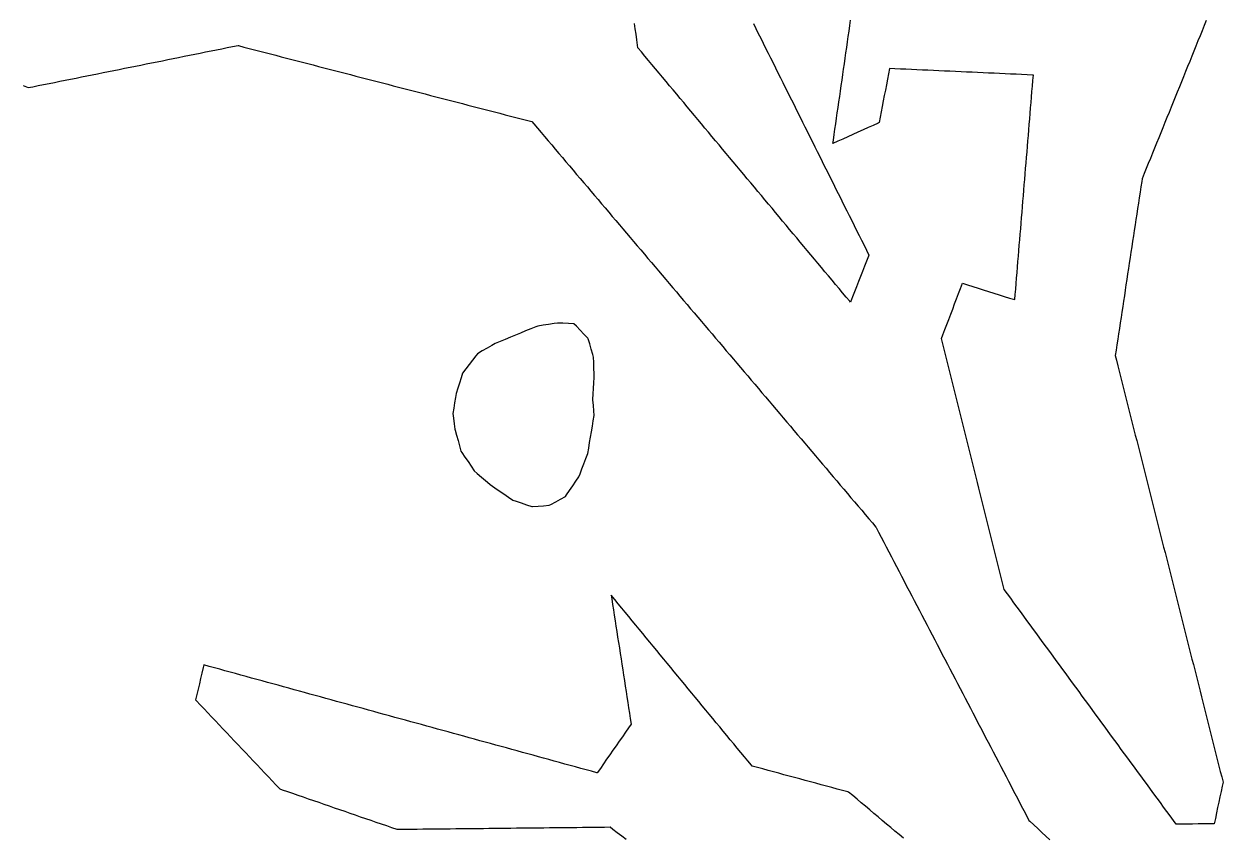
# Model space of a CAD drawing. Header units: millimetres. Extents: x 230 to 3347, y 514 to 5196.
# Drawn here: x 559.9 to 777.6, y 3312.9 to 3460.7 of the extents above; entities that cross this region are included whole.
import ezdxf

# ---------------------------------------------------------------- set-up
doc = ezdxf.new("R2010")
doc.units = ezdxf.units.MM
for name, color, linetype in [('ALL_ISLANDS', 7, 'Continuous'), ('OUTLINE_ISLAND_01', 7, 'Continuous'), ('OUTLINE_ISLAND_18', 7, 'Continuous')]:
    doc.layers.add(name, color=color, linetype=linetype)

msp = doc.modelspace()

# ---------------------------------------------------------------- linework, layer by layer
at = {"layer": 'ALL_ISLANDS'}
for points in [[(692.3501, 3460.7748), (692.7965, 3459.88), (693.243, 3458.9852), (693.6895, 3458.0904), (694.1359, 3457.1956), (694.5824, 3456.3008), (695.0289, 3455.406), (695.4753, 3454.5112), (695.9218, 3453.6164), (696.3682, 3452.7216), (696.8147, 3451.8268), (697.2612, 3450.932), (697.7076, 3450.0372), (698.1541, 3449.1424), (698.6005, 3448.2476), (699.047, 3447.3528), (699.4935, 3446.458), (699.9399, 3445.5632), (700.3864, 3444.6684), (700.8329, 3443.7736), (701.2793, 3442.8788), (701.7258, 3441.984), (702.1722, 3441.0892), (702.6187, 3440.1944), (703.0652, 3439.2996), (703.5116, 3438.4048), (703.9581, 3437.51), (704.4045, 3436.6152), (704.851, 3435.7204), (705.2975, 3434.8256), (705.7439, 3433.9308), (706.1904, 3433.036), (706.6369, 3432.1411), (707.0833, 3431.2463), (707.5298, 3430.3515), (707.9762, 3429.4567), (708.4227, 3428.5619), (708.8692, 3427.6671), (709.3156, 3426.7723), (709.7621, 3425.8775), (710.2085, 3424.9827), (710.655, 3424.0879), (711.1015, 3423.1931), (711.5479, 3422.2983), (711.9944, 3421.4035), (712.4409, 3420.5087), (712.8873, 3419.6139), (713.3338, 3418.7191), (713.266, 3418.5474), (712.8991, 3417.6171), (712.5321, 3416.6869), (712.1651, 3415.7567), (711.7982, 3414.8264), (711.4312, 3413.8962), (711.0643, 3412.966), (710.6973, 3412.0357), (710.3303, 3411.1055), (709.9634, 3410.1752), (709.8408, 3410.322), (709.1998, 3411.0896), (708.5588, 3411.8571), (707.9178, 3412.6247), (707.2768, 3413.3922), (706.6358, 3414.1597), (705.9948, 3414.9273), (705.3538, 3415.6948), (704.7128, 3416.4624), (704.0718, 3417.2299), (703.4308, 3417.9975), (702.7898, 3418.765), (702.1488, 3419.5325), (701.5078, 3420.3001), (700.8668, 3421.0676), (700.2258, 3421.8352), (699.5848, 3422.6027), (698.9438, 3423.3703), (698.3028, 3424.1378), (697.6618, 3424.9053), (697.0208, 3425.6729), (696.3798, 3426.4404), (695.7388, 3427.208), (695.0978, 3427.9755), (694.4568, 3428.7431), (693.8158, 3429.5106), (693.1748, 3430.2781), (692.5338, 3431.0457), (691.8928, 3431.8132), (691.2518, 3432.5808), (690.6109, 3433.3483), (689.9699, 3434.1159), (689.3289, 3434.8834), (688.6879, 3435.6509), (688.0469, 3436.4185), (687.4059, 3437.186), (686.7649, 3437.9536), (686.1239, 3438.7211), (685.4829, 3439.4887), (684.8419, 3440.2562), (684.2009, 3441.0237), (683.5599, 3441.7913), (682.9189, 3442.5588), (682.2779, 3443.3264), (681.6369, 3444.0939), (680.9959, 3444.8615), (680.3549, 3445.629), (679.7139, 3446.3965), (679.0729, 3447.1641), (678.4319, 3447.9316), (677.7909, 3448.6992), (677.1499, 3449.4667), (676.5089, 3450.2343), (675.8679, 3451.0018), (675.2269, 3451.7693), (674.5859, 3452.5369), (673.9449, 3453.3044), (673.3039, 3454.072), (672.6629, 3454.8395), (672.0219, 3455.607), (671.3809, 3456.3746), (671.3199, 3456.8291), (671.1869, 3457.8202), (671.0539, 3458.8113), (670.9208, 3459.8024), (670.7878, 3460.7935)], [(774.5859, 3461.3064), (774.2102, 3460.3797), (773.8345, 3459.4529), (773.4587, 3458.5262), (773.083, 3457.5994), (772.7073, 3456.6727), (772.3316, 3455.746), (771.9559, 3454.8192), (771.5802, 3453.8925), (771.2045, 3452.9658), (770.8287, 3452.039), (770.453, 3451.1123), (770.0773, 3450.1856), (769.7016, 3449.2588), (769.3259, 3448.3321), (768.9502, 3447.4054), (768.5745, 3446.4786), (768.1987, 3445.5519), (767.823, 3444.6251), (767.4473, 3443.6984), (767.0716, 3442.7717), (766.6959, 3441.8449), (766.3202, 3440.9182), (765.9445, 3439.9915), (765.5687, 3439.0647), (765.193, 3438.138), (764.8173, 3437.2113), (764.4416, 3436.2845), (764.0659, 3435.3578), (763.6902, 3434.4311), (763.3145, 3433.5043), (762.9387, 3432.5776), (762.8661, 3432.0998), (762.7159, 3431.1112), (762.5656, 3430.1225), (762.4154, 3429.1339), (762.2652, 3428.1452), (762.1149, 3427.1566), (761.9647, 3426.1679), (761.8144, 3425.1793), (761.6642, 3424.1906), (761.5139, 3423.202), (761.3637, 3422.2133), (761.2134, 3421.2247), (761.0632, 3420.236), (760.9129, 3419.2474), (760.7627, 3418.2587), (760.6124, 3417.2701), (760.4622, 3416.2814), (760.3119, 3415.2928), (760.1617, 3414.3042), (760.0114, 3413.3155), (759.8612, 3412.3269), (759.7109, 3411.3382), (759.5607, 3410.3496), (759.4104, 3409.3609), (759.2602, 3408.3723), (759.11, 3407.3836), (758.9597, 3406.395), (758.8095, 3405.4063), (758.6592, 3404.4177), (758.509, 3403.429), (758.3587, 3402.4404), (758.2085, 3401.4517), (758.0582, 3400.4631), (758.2759, 3399.6017), (758.5208, 3398.6322), (758.7658, 3397.6626), (759.0108, 3396.6931), (759.2558, 3395.7236), (759.5007, 3394.7541), (759.7457, 3393.7845), (759.9907, 3392.815), (760.2357, 3391.8455), (760.4806, 3390.8759), (760.7256, 3389.9064), (760.9706, 3388.9369), (761.2155, 3387.9673), (761.4605, 3386.9978), (761.7055, 3386.0283), (761.9505, 3385.0588), (762.1954, 3384.0892), (762.4404, 3383.1197), (762.6854, 3382.1502), (762.9304, 3381.1806), (763.1753, 3380.2111), (763.4203, 3379.2416), (763.6653, 3378.272), (763.9102, 3377.3025), (764.1552, 3376.333), (764.4002, 3375.3635), (764.6452, 3374.3939), (764.8901, 3373.4244), (765.1351, 3372.4549), (765.3801, 3371.4853), (765.6251, 3370.5158), (765.87, 3369.5463), (766.115, 3368.5767), (766.36, 3367.6072), (766.605, 3366.6377), (766.8499, 3365.6682), (767.0949, 3364.6986), (767.3399, 3363.7291), (767.5848, 3362.7596), (767.8298, 3361.79), (768.0748, 3360.8205), (768.3198, 3359.851), (768.5647, 3358.8815), (768.8097, 3357.9119), (769.0547, 3356.9424), (769.2997, 3355.9729), (769.5446, 3355.0033), (769.7896, 3354.0338), (770.0346, 3353.0643), (770.2796, 3352.0947), (770.5245, 3351.1252), (770.7695, 3350.1557), (771.0145, 3349.1862), (771.2594, 3348.2166), (771.5044, 3347.2471), (771.7494, 3346.2776), (771.9944, 3345.308), (772.2393, 3344.3385), (772.4843, 3343.369), (772.7293, 3342.3994), (772.9743, 3341.4299), (773.2192, 3340.4604), (773.4642, 3339.4909), (773.7092, 3338.5213), (773.9542, 3337.5518), (774.1991, 3336.5823), (774.4441, 3335.6127), (774.6891, 3334.6432), (774.934, 3333.6737), (775.179, 3332.7041), (775.424, 3331.7346), (775.669, 3330.7651), (775.9139, 3329.7956), (776.1589, 3328.826), (776.4039, 3327.8565), (776.6489, 3326.887), (776.8938, 3325.9174), (777.1388, 3324.9479), (777.3838, 3323.9784), (777.6288, 3323.0088), (777.477, 3322.2902), (777.2705, 3321.3117), (777.0639, 3320.3333), (776.8573, 3319.3549), (776.6508, 3318.3764), (776.4442, 3317.398), (776.2376, 3316.4196), (776.0311, 3315.4411), (775.1133, 3315.4307), (774.1134, 3315.4193), (773.1134, 3315.408), (772.1135, 3315.3966), (771.1136, 3315.3852), (770.1136, 3315.3738), (769.1137, 3315.3625), (768.6142, 3316.0449), (768.0235, 3316.8518), (767.4329, 3317.6587), (766.8422, 3318.4657), (766.2515, 3319.2726), (765.6609, 3320.0795), (765.0702, 3320.8864), (764.4796, 3321.6933), (763.8889, 3322.5003), (763.2982, 3323.3072), (762.7076, 3324.1141), (762.1169, 3324.921), (761.5262, 3325.7279), (760.9356, 3326.5349), (760.3449, 3327.3418), (759.7543, 3328.1487), (759.1636, 3328.9556), (758.5729, 3329.7625), (757.9823, 3330.5695), (757.3916, 3331.3764), (756.801, 3332.1833), (756.2103, 3332.9902), (755.6196, 3333.7971), (755.029, 3334.6041), (754.4383, 3335.411), (753.8477, 3336.2179), (753.257, 3337.0248), (752.6663, 3337.8317), (752.0757, 3338.6387), (751.485, 3339.4456), (750.8944, 3340.2525), (750.3037, 3341.0594), (749.713, 3341.8663), (749.1224, 3342.6733), (748.5317, 3343.4802), (747.9411, 3344.2871), (747.3504, 3345.094), (746.7597, 3345.9009), (746.1691, 3346.7079), (745.5784, 3347.5148), (744.9877, 3348.3217), (744.3971, 3349.1286), (743.8064, 3349.9355), (743.2158, 3350.7425), (742.6251, 3351.5494), (742.0344, 3352.3563), (741.4438, 3353.1632), (740.8531, 3353.9701), (740.2625, 3354.7771), (739.6718, 3355.584), (739.0811, 3356.3909), (738.4905, 3357.1978), (737.8998, 3358.0047), (737.6639, 3358.9512), (737.422, 3359.9215), (737.1801, 3360.8918), (736.9382, 3361.8621), (736.6963, 3362.8324), (736.4544, 3363.8027), (736.2125, 3364.773), (735.9706, 3365.7433), (735.7288, 3366.7136), (735.4869, 3367.6839), (735.245, 3368.6542), (735.0031, 3369.6245), (734.7612, 3370.5948), (734.5193, 3371.5651), (734.2774, 3372.5354), (734.0355, 3373.5057), (733.7936, 3374.476), (733.5517, 3375.4463), (733.3099, 3376.4166), (733.068, 3377.3869), (732.8261, 3378.3572), (732.5842, 3379.3275), (732.3423, 3380.2978), (732.1004, 3381.2681), (731.8585, 3382.2384), (731.6166, 3383.2087), (731.3747, 3384.179), (731.1328, 3385.1494), (730.8909, 3386.1197), (730.6491, 3387.09), (730.4072, 3388.0603), (730.1653, 3389.0306), (729.9234, 3390.0009), (729.6815, 3390.9712), (729.4396, 3391.9415), (729.1977, 3392.9118), (728.9558, 3393.8821), (728.7139, 3394.8524), (728.472, 3395.8227), (728.2301, 3396.793), (727.9883, 3397.7633), (727.7464, 3398.7336), (727.5045, 3399.7039), (727.2626, 3400.6742), (727.0207, 3401.6445), (726.7788, 3402.6148), (726.5369, 3403.5851), (726.7828, 3404.2363), (727.136, 3405.1719), (727.4893, 3406.1074), (727.8425, 3407.0429), (728.1958, 3407.9785), (728.549, 3408.914), (728.9022, 3409.8495), (729.2555, 3410.7851), (729.6087, 3411.7206), (729.9619, 3412.6561), (730.3152, 3413.5917), (731.2387, 3413.3033), (732.1932, 3413.0053), (733.1478, 3412.7073), (734.1023, 3412.4092), (735.0569, 3412.1112), (736.0114, 3411.8131), (736.966, 3411.5151), (737.9205, 3411.2171), (738.8751, 3410.919), (739.8296, 3410.621), (739.9056, 3411.5432), (739.9878, 3412.5399), (740.0699, 3413.5365), (740.152, 3414.5331), (740.2341, 3415.5297), (740.3162, 3416.5263), (740.3984, 3417.523), (740.4805, 3418.5196), (740.5626, 3419.5162), (740.6447, 3420.5128), (740.7268, 3421.5095), (740.809, 3422.5061), (740.8911, 3423.5027), (740.9732, 3424.4993), (741.0553, 3425.4959), (741.1375, 3426.4926), (741.2196, 3427.4892), (741.3017, 3428.4858), (741.3838, 3429.4824), (741.4659, 3430.4791), (741.5481, 3431.4757), (741.6302, 3432.4723), (741.7123, 3433.4689), (741.7944, 3434.4655), (741.8765, 3435.4622), (741.9587, 3436.4588), (742.0408, 3437.4554), (742.1229, 3438.452), (742.205, 3439.4487), (742.2872, 3440.4453), (742.3693, 3441.4419), (742.4514, 3442.4385), (742.5335, 3443.4351), (742.6156, 3444.4318), (742.6978, 3445.4284), (742.7799, 3446.425), (742.862, 3447.4216), (742.9441, 3448.4183), (743.0262, 3449.4149), (743.1084, 3450.4115), (743.1905, 3451.4081), (743.0403, 3451.4149), (742.0414, 3451.4601), (741.0424, 3451.5054), (740.0434, 3451.5506), (739.0444, 3451.5958), (738.0454, 3451.641), (737.0465, 3451.6862), (736.0475, 3451.7314), (735.0485, 3451.7766), (734.0495, 3451.8219), (733.0506, 3451.8671), (732.0516, 3451.9123), (731.0526, 3451.9575), (730.0536, 3452.0027), (729.0547, 3452.0479), (728.0557, 3452.0931), (727.0567, 3452.1384), (726.0577, 3452.1836), (725.0587, 3452.2288), (724.0598, 3452.274), (723.0608, 3452.3192), (722.0618, 3452.3644), (721.0628, 3452.4096), (720.0639, 3452.4549), (719.0649, 3452.5001), (718.0659, 3452.5453), (717.0669, 3452.5905), (716.8808, 3451.6179), (716.6928, 3450.6357), (716.5048, 3449.6536), (716.3168, 3448.6714), (716.1288, 3447.6892), (715.9408, 3446.707), (715.7528, 3445.7249), (715.5648, 3444.7427), (715.3768, 3443.7605), (715.1888, 3442.7784), (714.9916, 3442.6887), (714.0813, 3442.2749), (713.1709, 3441.8611), (712.2605, 3441.4473), (711.3502, 3441.0334), (710.4398, 3440.6196), (709.5295, 3440.2058), (708.6191, 3439.792), (707.7087, 3439.3782), (706.7984, 3438.9643), (706.8898, 3439.6028), (707.0315, 3440.5928), (707.1732, 3441.5827), (707.315, 3442.5726), (707.4567, 3443.5625), (707.5984, 3444.5524), (707.7401, 3445.5423), (707.8818, 3446.5322), (708.0235, 3447.5221), (708.1653, 3448.512), (708.307, 3449.5019), (708.4487, 3450.4918), (708.5904, 3451.4817), (708.7321, 3452.4716), (708.8739, 3453.4615), (709.0156, 3454.4514), (709.1573, 3455.4414), (709.299, 3456.4313), (709.4407, 3457.4212), (709.5824, 3458.4111), (709.7242, 3459.401), (709.8659, 3460.3909), (710.0076, 3461.3808)], [(559.7722, 3449.4903), (560.7016, 3449.1213), (561.5291, 3449.2878), (562.5094, 3449.485), (563.4898, 3449.6823), (564.4701, 3449.8796), (565.4505, 3450.0768), (566.4308, 3450.2741), (567.4112, 3450.4714), (568.3915, 3450.6687), (569.3719, 3450.8659), (570.3522, 3451.0632), (571.3326, 3451.2605), (572.3129, 3451.4577), (573.2933, 3451.655), (574.2736, 3451.8523), (575.254, 3452.0495), (576.2343, 3452.2468), (577.2147, 3452.4441), (578.195, 3452.6413), (579.1754, 3452.8386), (580.1557, 3453.0359), (581.1361, 3453.2331), (582.1164, 3453.4304), (583.0968, 3453.6277), (584.0771, 3453.8249), (585.0575, 3454.0222), (586.0378, 3454.2195), (587.0182, 3454.4168), (587.9985, 3454.614), (588.9789, 3454.8113), (589.9592, 3455.0086), (590.9396, 3455.2058), (591.9199, 3455.4031), (592.9003, 3455.6004), (593.8806, 3455.7976), (594.861, 3455.9949), (595.8413, 3456.1922), (596.8217, 3456.3894), (597.802, 3456.5867), (598.7824, 3456.784), (598.8964, 3456.7544), (599.8644, 3456.5036), (600.8324, 3456.2527), (601.8005, 3456.0019), (602.7685, 3455.751), (603.7365, 3455.5002), (604.7045, 3455.2493), (605.6726, 3454.9985), (606.6406, 3454.7476), (607.6086, 3454.4968), (608.5766, 3454.2459), (609.5447, 3453.995), (610.5127, 3453.7442), (611.4807, 3453.4933), (612.4487, 3453.2425), (613.4168, 3452.9916), (614.3848, 3452.7408), (615.3528, 3452.4899), (616.3208, 3452.2391), (617.2889, 3451.9882), (618.2569, 3451.7374), (619.2249, 3451.4865), (620.1929, 3451.2357), (621.161, 3450.9848), (622.129, 3450.734), (623.097, 3450.4831), (624.065, 3450.2323), (625.0331, 3449.9814), (626.0011, 3449.7306), (626.9691, 3449.4797), (627.9371, 3449.2288), (628.9052, 3448.978), (629.8732, 3448.7271), (630.8412, 3448.4763), (631.8092, 3448.2254), (632.7773, 3447.9746), (633.7453, 3447.7237), (634.7133, 3447.4729), (635.6813, 3447.222), (636.6494, 3446.9712), (637.6174, 3446.7203), (638.5854, 3446.4695), (639.5534, 3446.2186), (640.5215, 3445.9678), (641.4895, 3445.7169), (642.4575, 3445.4661), (643.4255, 3445.2152), (644.3936, 3444.9644), (645.3616, 3444.7135), (646.3296, 3444.4626), (647.2976, 3444.2118), (648.2657, 3443.9609), (649.2337, 3443.7101), (650.2017, 3443.4592), (651.1697, 3443.2084), (652.1378, 3442.9575), (652.5043, 3442.5254), (653.1512, 3441.7629), (653.7981, 3441.0003), (654.445, 3440.2377), (655.0919, 3439.4751), (655.7388, 3438.7125), (656.3857, 3437.95), (657.0326, 3437.1874), (657.6795, 3436.4248), (658.3264, 3435.6622), (658.9733, 3434.8996), (659.6201, 3434.1371), (660.267, 3433.3745), (660.9139, 3432.6119), (661.5608, 3431.8493), (662.2077, 3431.0867), (662.8546, 3430.3242), (663.5015, 3429.5616), (664.1484, 3428.799), (664.7953, 3428.0364), (665.4422, 3427.2738), (666.0891, 3426.5113), (666.736, 3425.7487), (667.3829, 3424.9861), (668.0298, 3424.2235), (668.6767, 3423.461), (669.3236, 3422.6984), (669.9705, 3421.9358), (670.6174, 3421.1732), (671.2642, 3420.4106), (671.9111, 3419.6481), (672.558, 3418.8855), (673.2049, 3418.1229), (673.8518, 3417.3603), (674.4987, 3416.5977), (675.1456, 3415.8352), (675.7925, 3415.0726), (676.4394, 3414.31), (677.0863, 3413.5474), (677.7332, 3412.7848), (678.3801, 3412.0223), (679.027, 3411.2597), (679.6739, 3410.4971), (680.3208, 3409.7345), (680.9677, 3408.9719), (681.6146, 3408.2094), (682.2615, 3407.4468), (682.9083, 3406.6842), (683.5552, 3405.9216), (684.2021, 3405.159), (684.849, 3404.3965), (685.4959, 3403.6339), (686.1428, 3402.8713), (686.7897, 3402.1087), (687.4366, 3401.3461), (688.0835, 3400.5836), (688.7304, 3399.821), (689.3773, 3399.0584), (690.0242, 3398.2958), (690.6711, 3397.5332), (691.318, 3396.7707), (691.9649, 3396.0081), (692.6118, 3395.2455), (693.2587, 3394.4829), (693.9055, 3393.7203), (694.5524, 3392.9578), (695.1993, 3392.1952), (695.8462, 3391.4326), (696.4931, 3390.67), (697.14, 3389.9074), (697.7869, 3389.1449), (698.4338, 3388.3823), (699.0807, 3387.6197), (699.7276, 3386.8571), (700.3745, 3386.0945), (701.0214, 3385.332), (701.6683, 3384.5694), (702.3152, 3383.8068), (702.9621, 3383.0442), (703.609, 3382.2817), (704.2559, 3381.5191), (704.9028, 3380.7565), (705.5496, 3379.9939), (706.1965, 3379.2313), (706.8434, 3378.4688), (707.4903, 3377.7062), (708.1372, 3376.9436), (708.7841, 3376.181), (709.431, 3375.4184), (710.0779, 3374.6559), (710.7248, 3373.8933), (711.3717, 3373.1307), (712.0186, 3372.3681), (712.6655, 3371.6055), (713.3124, 3370.843), (713.9593, 3370.0804), (714.6062, 3369.3178), (714.6373, 3369.2581), (715.0999, 3368.3715), (715.5624, 3367.4849), (716.025, 3366.5983), (716.4875, 3365.7117), (716.9501, 3364.8251), (717.4126, 3363.9385), (717.8752, 3363.0519), (718.3377, 3362.1653), (718.8003, 3361.2788), (719.2628, 3360.3922), (719.7254, 3359.5056), (720.1879, 3358.619), (720.6504, 3357.7324), (721.113, 3356.8458), (721.5755, 3355.9592), (722.0381, 3355.0726), (722.5006, 3354.186), (722.9632, 3353.2994), (723.4257, 3352.4128), (723.8883, 3351.5262), (724.3508, 3350.6396), (724.8134, 3349.753), (725.2759, 3348.8664), (725.7385, 3347.9798), (726.201, 3347.0933), (726.6636, 3346.2067), (727.1261, 3345.3201), (727.5887, 3344.4335), (728.0512, 3343.5469), (728.5138, 3342.6603), (728.9763, 3341.7737), (729.4389, 3340.8871), (729.9014, 3340.0005), (730.364, 3339.1139), (730.8265, 3338.2273), (731.2891, 3337.3407), (731.7516, 3336.4541), (732.2142, 3335.5675), (732.6767, 3334.6809), (733.1393, 3333.7943), (733.6018, 3332.9077), (734.0644, 3332.0212), (734.5269, 3331.1346), (734.9895, 3330.248), (735.452, 3329.3614), (735.9146, 3328.4748), (736.3771, 3327.5882), (736.8397, 3326.7016), (737.3022, 3325.815), (737.7647, 3324.9284), (738.2273, 3324.0418), (738.6898, 3323.1552), (739.1524, 3322.2686), (739.6149, 3321.382), (740.0775, 3320.4954), (740.54, 3319.6088), (741.0026, 3318.7222), (741.4651, 3317.8357), (741.9277, 3316.9491), (742.3902, 3316.0625), (742.5426, 3315.9202), (743.2737, 3315.2378), (744.0047, 3314.5555), (744.7357, 3313.8731), (745.4667, 3313.1908), (746.1977, 3312.5084)], [(719.5886, 3312.8197), (718.8238, 3313.4639), (718.059, 3314.1082), (717.2942, 3314.7524), (716.5293, 3315.3967), (715.7645, 3316.0409), (714.9997, 3316.6852), (714.2349, 3317.3294), (713.4701, 3317.9736), (712.7052, 3318.6179), (711.9404, 3319.2621), (711.1756, 3319.9064), (710.4108, 3320.5506), (709.646, 3321.1949), (709.5026, 3321.2334), (708.5369, 3321.493), (707.5712, 3321.7526), (706.6054, 3322.0122), (705.6397, 3322.2718), (704.674, 3322.5314), (703.7083, 3322.791), (702.7426, 3323.0506), (701.7769, 3323.3102), (700.8111, 3323.5698), (699.8454, 3323.8293), (698.8797, 3324.0889), (697.914, 3324.3485), (696.9483, 3324.6081), (695.9825, 3324.8677), (695.0168, 3325.1273), (694.0511, 3325.3869), (693.0854, 3325.6465), (692.1197, 3325.9061), (691.9852, 3326.0691), (691.3491, 3326.8407), (690.713, 3327.6123), (690.0768, 3328.3838), (689.4407, 3329.1554), (688.8045, 3329.927), (688.1684, 3330.6985), (687.5322, 3331.4701), (686.8961, 3332.2417), (686.2599, 3333.0132), (685.6238, 3333.7848), (684.9876, 3334.5564), (684.3515, 3335.3279), (683.7153, 3336.0995), (683.0792, 3336.8711), (682.443, 3337.6426), (681.8069, 3338.4142), (681.1707, 3339.1858), (680.5346, 3339.9573), (679.8984, 3340.7289), (679.2623, 3341.5005), (678.6261, 3342.272), (677.99, 3343.0436), (677.3538, 3343.8152), (676.7177, 3344.5867), (676.0815, 3345.3583), (675.4454, 3346.1299), (674.8092, 3346.9014), (674.1731, 3347.673), (673.5369, 3348.4446), (672.9008, 3349.2161), (672.2646, 3349.9877), (671.6285, 3350.7593), (670.9923, 3351.5308), (670.3562, 3352.3024), (669.72, 3353.074), (669.0839, 3353.8455), (668.4477, 3354.6171), (667.8116, 3355.3887), (667.1754, 3356.1602), (666.5393, 3356.9318), (666.6422, 3356.2676), (666.7952, 3355.2793), (666.9482, 3354.2911), (667.1013, 3353.3029), (667.2543, 3352.3147), (667.4074, 3351.3265), (667.5604, 3350.3383), (667.7135, 3349.35), (667.8665, 3348.3618), (668.0196, 3347.3736), (668.1726, 3346.3854), (668.3257, 3345.3972), (668.4787, 3344.4089), (668.6318, 3343.4207), (668.7848, 3342.4325), (668.9379, 3341.4443), (669.0909, 3340.4561), (669.244, 3339.4678), (669.397, 3338.4796), (669.5501, 3337.4914), (669.7031, 3336.5032), (669.8562, 3335.515), (670.0092, 3334.5268), (670.1623, 3333.5385), (669.7097, 3332.888), (669.1386, 3332.0671), (668.5675, 3331.2463), (667.9964, 3330.4254), (667.4253, 3329.6045), (666.8542, 3328.7836), (666.283, 3327.9628), (665.7119, 3327.1419), (665.1408, 3326.321), (664.5697, 3325.5001), (663.9986, 3324.6793), (663.918, 3324.7014), (662.9537, 3324.9661), (661.9894, 3325.2308), (661.025, 3325.4955), (660.0607, 3325.7603), (659.0964, 3326.025), (658.1321, 3326.2897), (657.1677, 3326.5544), (656.2034, 3326.8191), (655.2391, 3327.0838), (654.2747, 3327.3486), (653.3104, 3327.6133), (652.3461, 3327.878), (651.3818, 3328.1427), (650.4174, 3328.4074), (649.4531, 3328.6721), (648.4888, 3328.9369), (647.5245, 3329.2016), (646.5601, 3329.4663), (645.5958, 3329.731), (644.6315, 3329.9957), (643.6672, 3330.2604), (642.7028, 3330.5252), (641.7385, 3330.7899), (640.7742, 3331.0546), (639.8099, 3331.3193), (638.8455, 3331.584), (637.8812, 3331.8487), (636.9169, 3332.1135), (635.9526, 3332.3782), (634.9882, 3332.6429), (634.0239, 3332.9076), (633.0596, 3333.1723), (632.0952, 3333.4371), (631.1309, 3333.7018), (630.1666, 3333.9665), (629.2023, 3334.2312), (628.2379, 3334.4959), (627.2736, 3334.7606), (626.3093, 3335.0254), (625.345, 3335.2901), (624.3806, 3335.5548), (623.4163, 3335.8195), (622.452, 3336.0842), (621.4877, 3336.3489), (620.5233, 3336.6137), (619.559, 3336.8784), (618.5947, 3337.1431), (617.6304, 3337.4078), (616.666, 3337.6725), (615.7017, 3337.9372), (614.7374, 3338.202), (613.7731, 3338.4667), (612.8087, 3338.7314), (611.8444, 3338.9961), (610.8801, 3339.2608), (609.9157, 3339.5255), (608.9514, 3339.7903), (607.9871, 3340.055), (607.0228, 3340.3197), (606.0584, 3340.5844), (605.0941, 3340.8491), (604.1298, 3341.1139), (603.1655, 3341.3786), (602.2011, 3341.6433), (601.2368, 3341.908), (600.2725, 3342.1727), (599.3082, 3342.4374), (598.3438, 3342.7022), (597.3795, 3342.9669), (596.4152, 3343.2316), (595.4509, 3343.4963), (594.4865, 3343.761), (593.5222, 3344.0257), (592.5579, 3344.2905), (592.4419, 3343.7903), (592.216, 3342.8161), (591.9901, 3341.842), (591.7642, 3340.8678), (591.5383, 3339.8937), (591.3124, 3338.9195), (591.0865, 3337.9454), (591.2454, 3337.7771), (591.9319, 3337.05), (592.6185, 3336.3229), (593.305, 3335.5958), (593.9916, 3334.8687), (594.6781, 3334.1416), (595.3646, 3333.4145), (596.0512, 3332.6874), (596.7377, 3331.9603), (597.4242, 3331.2332), (598.1108, 3330.5061), (598.7973, 3329.779), (599.4839, 3329.0519), (600.1704, 3328.3249), (600.8569, 3327.5978), (601.5435, 3326.8707), (602.23, 3326.1436), (602.9165, 3325.4165), (603.6031, 3324.6894), (604.2896, 3323.9623), (604.9762, 3323.2352), (605.6627, 3322.5081), (606.3492, 3321.781), (606.8089, 3321.6223), (607.7541, 3321.296), (608.6994, 3320.9697), (609.6446, 3320.6434), (610.5899, 3320.317), (611.5352, 3319.9907), (612.4804, 3319.6644), (613.4257, 3319.3381), (614.3709, 3319.0118), (615.3162, 3318.6854), (616.2615, 3318.3591), (617.2067, 3318.0328), (618.152, 3317.7065), (619.0972, 3317.3802), (620.0425, 3317.0538), (620.9878, 3316.7275), (621.933, 3316.4012), (622.8783, 3316.0749), (623.8235, 3315.7485), (624.7688, 3315.4222), (625.7141, 3315.0959), (626.6593, 3314.7696), (627.6046, 3314.4433), (628.328, 3314.4509), (629.328, 3314.4615), (630.3279, 3314.4721), (631.3278, 3314.4827), (632.3278, 3314.4933), (633.3277, 3314.5039), (634.3277, 3314.5144), (635.3276, 3314.525), (636.3276, 3314.5356), (637.3275, 3314.5462), (638.3275, 3314.5568), (639.3274, 3314.5674), (640.3273, 3314.578), (641.3273, 3314.5886), (642.3272, 3314.5992), (643.3272, 3314.6097), (644.3271, 3314.6203), (645.3271, 3314.6309), (646.327, 3314.6415), (647.327, 3314.6521), (648.3269, 3314.6627), (649.3268, 3314.6733), (650.3268, 3314.6839), (651.3267, 3314.6944), (652.3267, 3314.705), (653.3266, 3314.7156), (654.3266, 3314.7262), (655.3265, 3314.7368), (656.3264, 3314.7474), (657.3264, 3314.758), (658.3263, 3314.7686), (659.3263, 3314.7791), (660.3262, 3314.7897), (661.3262, 3314.8003), (662.3261, 3314.8109), (663.3261, 3314.8215), (664.326, 3314.8321), (665.3259, 3314.8427), (666.3259, 3314.8533), (666.8523, 3314.4564), (667.6508, 3313.8544), (668.4493, 3313.2524), (669.2478, 3312.6504)]]:
    msp.add_lwpolyline(points, dxfattribs=at)
msp.add_lwpolyline([(659.78, 3406.2317), (658.7812, 3406.2816), (657.7825, 3406.3315), (656.7837, 3406.3814), (656.1547, 3406.2841), (655.1665, 3406.1313), (654.1782, 3405.9785), (653.19, 3405.8257), (652.8571, 3405.6892), (651.9318, 3405.3099), (651.0066, 3404.9305), (650.0813, 3404.5512), (649.156, 3404.1719), (648.2308, 3403.7925), (647.3055, 3403.4132), (646.3803, 3403.0338), (645.455, 3402.6545), (644.8608, 3402.3069), (643.9977, 3401.802), (643.1345, 3401.297), (642.2713, 3400.7921), (641.988, 3400.4267), (641.3752, 3399.6364), (640.7624, 3398.8462), (640.1496, 3398.0559), (639.5368, 3397.2657), (639.2747, 3396.4384), (638.9728, 3395.4851), (638.6708, 3394.5318), (638.3688, 3393.5784), (638.2602, 3392.881), (638.1064, 3391.8929), (637.9526, 3390.9048), (637.7988, 3389.9167), (637.9095, 3389.0716), (638.0394, 3388.08), (638.1693, 3387.0885), (638.2082, 3386.9461), (638.4717, 3385.9815), (638.7353, 3385.0169), (638.9989, 3384.0522), (639.2625, 3383.0876), (639.4127, 3382.8674), (639.9762, 3382.0413), (640.5397, 3381.2152), (641.1032, 3380.389), (641.6667, 3379.5629), (642.2314, 3379.0689), (642.9841, 3378.4105), (643.7367, 3377.752), (644.4894, 3377.0936), (644.572, 3377.037), (645.3969, 3376.4717), (646.2217, 3375.9064), (647.0466, 3375.341), (647.8714, 3374.7757), (648.6963, 3374.2103), (649.261, 3374.0214), (650.2093, 3373.704), (651.1576, 3373.3866), (652.1059, 3373.0693), (652.2753, 3373.08), (653.2733, 3373.143), (654.2713, 3373.206), (655.2693, 3373.2691), (655.5786, 3373.4358), (656.4588, 3373.9103), (657.3391, 3374.3849), (658.2193, 3374.8594), (658.4295, 3375.1662), (658.9948, 3375.9911), (659.56, 3376.8161), (660.1253, 3377.641), (660.6906, 3378.4659), (660.8785, 3378.9624), (661.2326, 3379.8976), (661.5866, 3380.8329), (661.9406, 3381.7681), (662.2947, 3382.7033), (662.4572, 3383.6762), (662.622, 3384.6626), (662.7867, 3385.6489), (662.9515, 3386.6352), (663.1162, 3387.6216), (663.281, 3388.6079), (663.4458, 3389.5942), (663.3781, 3390.4124), (663.2956, 3391.409), (663.2132, 3392.4056), (663.2194, 3392.5099), (663.2786, 3393.5082), (663.3378, 3394.5064), (663.397, 3395.5047), (663.4561, 3396.5029), (663.4321, 3397.1796), (663.3965, 3398.1789), (663.361, 3399.1783), (663.3254, 3400.1777), (663.192, 3400.6476), (662.919, 3401.6096), (662.6459, 3402.5716), (662.3728, 3403.5336), (662.2923, 3403.6174), (661.5994, 3404.3384), (660.9065, 3405.0595), (660.2136, 3405.7805)], close=True, dxfattribs=at)
at = {"layer": 'OUTLINE_ISLAND_01'}
for points in [[(692.3501, 3460.7748), (692.7965, 3459.88), (693.243, 3458.9852), (693.6895, 3458.0904), (694.1359, 3457.1956), (694.5824, 3456.3008), (695.0289, 3455.406), (695.4753, 3454.5112), (695.9218, 3453.6164), (696.3682, 3452.7216), (696.8147, 3451.8268), (697.2612, 3450.932), (697.7076, 3450.0372), (698.1541, 3449.1424), (698.6005, 3448.2476), (699.047, 3447.3528), (699.4935, 3446.458), (699.9399, 3445.5632), (700.3864, 3444.6684), (700.8329, 3443.7736), (701.2793, 3442.8788), (701.7258, 3441.984), (702.1722, 3441.0892), (702.6187, 3440.1944), (703.0652, 3439.2996), (703.5116, 3438.4048), (703.9581, 3437.51), (704.4045, 3436.6152), (704.851, 3435.7204), (705.2975, 3434.8256), (705.7439, 3433.9308), (706.1904, 3433.036), (706.6369, 3432.1411), (707.0833, 3431.2463), (707.5298, 3430.3515), (707.9762, 3429.4567), (708.4227, 3428.5619), (708.8692, 3427.6671), (709.3156, 3426.7723), (709.7621, 3425.8775), (710.2085, 3424.9827), (710.655, 3424.0879), (711.1015, 3423.1931), (711.5479, 3422.2983), (711.9944, 3421.4035), (712.4409, 3420.5087), (712.8873, 3419.6139), (713.3338, 3418.7191), (713.266, 3418.5474), (712.8991, 3417.6171), (712.5321, 3416.6869), (712.1651, 3415.7567), (711.7982, 3414.8264), (711.4312, 3413.8962), (711.0643, 3412.966), (710.6973, 3412.0357), (710.3303, 3411.1055), (709.9634, 3410.1752), (709.8408, 3410.322), (709.1998, 3411.0896), (708.5588, 3411.8571), (707.9178, 3412.6247), (707.2768, 3413.3922), (706.6358, 3414.1597), (705.9948, 3414.9273), (705.3538, 3415.6948), (704.7128, 3416.4624), (704.0718, 3417.2299), (703.4308, 3417.9975), (702.7898, 3418.765), (702.1488, 3419.5325), (701.5078, 3420.3001), (700.8668, 3421.0676), (700.2258, 3421.8352), (699.5848, 3422.6027), (698.9438, 3423.3703), (698.3028, 3424.1378), (697.6618, 3424.9053), (697.0208, 3425.6729), (696.3798, 3426.4404), (695.7388, 3427.208), (695.0978, 3427.9755), (694.4568, 3428.7431), (693.8158, 3429.5106), (693.1748, 3430.2781), (692.5338, 3431.0457), (691.8928, 3431.8132), (691.2518, 3432.5808), (690.6109, 3433.3483), (689.9699, 3434.1159), (689.3289, 3434.8834), (688.6879, 3435.6509), (688.0469, 3436.4185), (687.4059, 3437.186), (686.7649, 3437.9536), (686.1239, 3438.7211), (685.4829, 3439.4887), (684.8419, 3440.2562), (684.2009, 3441.0237), (683.5599, 3441.7913), (682.9189, 3442.5588), (682.2779, 3443.3264), (681.6369, 3444.0939), (680.9959, 3444.8615), (680.3549, 3445.629), (679.7139, 3446.3965), (679.0729, 3447.1641), (678.4319, 3447.9316), (677.7909, 3448.6992), (677.1499, 3449.4667), (676.5089, 3450.2343), (675.8679, 3451.0018), (675.2269, 3451.7693), (674.5859, 3452.5369), (673.9449, 3453.3044), (673.3039, 3454.072), (672.6629, 3454.8395), (672.0219, 3455.607), (671.3809, 3456.3746), (671.3199, 3456.8291), (671.1869, 3457.8202), (671.0539, 3458.8113), (670.9208, 3459.8024), (670.7878, 3460.7935)], [(774.5859, 3461.3064), (774.2102, 3460.3797), (773.8345, 3459.4529), (773.4587, 3458.5262), (773.083, 3457.5994), (772.7073, 3456.6727), (772.3316, 3455.746), (771.9559, 3454.8192), (771.5802, 3453.8925), (771.2045, 3452.9658), (770.8287, 3452.039), (770.453, 3451.1123), (770.0773, 3450.1856), (769.7016, 3449.2588), (769.3259, 3448.3321), (768.9502, 3447.4054), (768.5745, 3446.4786), (768.1987, 3445.5519), (767.823, 3444.6251), (767.4473, 3443.6984), (767.0716, 3442.7717), (766.6959, 3441.8449), (766.3202, 3440.9182), (765.9445, 3439.9915), (765.5687, 3439.0647), (765.193, 3438.138), (764.8173, 3437.2113), (764.4416, 3436.2845), (764.0659, 3435.3578), (763.6902, 3434.4311), (763.3145, 3433.5043), (762.9387, 3432.5776), (762.8661, 3432.0998), (762.7159, 3431.1112), (762.5656, 3430.1225), (762.4154, 3429.1339), (762.2652, 3428.1452), (762.1149, 3427.1566), (761.9647, 3426.1679), (761.8144, 3425.1793), (761.6642, 3424.1906), (761.5139, 3423.202), (761.3637, 3422.2133), (761.2134, 3421.2247), (761.0632, 3420.236), (760.9129, 3419.2474), (760.7627, 3418.2587), (760.6124, 3417.2701), (760.4622, 3416.2814), (760.3119, 3415.2928), (760.1617, 3414.3042), (760.0114, 3413.3155), (759.8612, 3412.3269), (759.7109, 3411.3382), (759.5607, 3410.3496), (759.4104, 3409.3609), (759.2602, 3408.3723), (759.11, 3407.3836), (758.9597, 3406.395), (758.8095, 3405.4063), (758.6592, 3404.4177), (758.509, 3403.429), (758.3587, 3402.4404), (758.2085, 3401.4517), (758.0582, 3400.4631), (758.2759, 3399.6017), (758.5208, 3398.6322), (758.7658, 3397.6626), (759.0108, 3396.6931), (759.2558, 3395.7236), (759.5007, 3394.7541), (759.7457, 3393.7845), (759.9907, 3392.815), (760.2357, 3391.8455), (760.4806, 3390.8759), (760.7256, 3389.9064), (760.9706, 3388.9369), (761.2155, 3387.9673), (761.4605, 3386.9978), (761.7055, 3386.0283), (761.9505, 3385.0588), (762.1954, 3384.0892), (762.4404, 3383.1197), (762.6854, 3382.1502), (762.9304, 3381.1806), (763.1753, 3380.2111), (763.4203, 3379.2416), (763.6653, 3378.272), (763.9102, 3377.3025), (764.1552, 3376.333), (764.4002, 3375.3635), (764.6452, 3374.3939), (764.8901, 3373.4244), (765.1351, 3372.4549), (765.3801, 3371.4853), (765.6251, 3370.5158), (765.87, 3369.5463), (766.115, 3368.5767), (766.36, 3367.6072), (766.605, 3366.6377), (766.8499, 3365.6682), (767.0949, 3364.6986), (767.3399, 3363.7291), (767.5848, 3362.7596), (767.8298, 3361.79), (768.0748, 3360.8205), (768.3198, 3359.851), (768.5647, 3358.8815), (768.8097, 3357.9119), (769.0547, 3356.9424), (769.2997, 3355.9729), (769.5446, 3355.0033), (769.7896, 3354.0338), (770.0346, 3353.0643), (770.2796, 3352.0947), (770.5245, 3351.1252), (770.7695, 3350.1557), (771.0145, 3349.1862), (771.2594, 3348.2166), (771.5044, 3347.2471), (771.7494, 3346.2776), (771.9944, 3345.308), (772.2393, 3344.3385), (772.4843, 3343.369), (772.7293, 3342.3994), (772.9743, 3341.4299), (773.2192, 3340.4604), (773.4642, 3339.4909), (773.7092, 3338.5213), (773.9542, 3337.5518), (774.1991, 3336.5823), (774.4441, 3335.6127), (774.6891, 3334.6432), (774.934, 3333.6737), (775.179, 3332.7041), (775.424, 3331.7346), (775.669, 3330.7651), (775.9139, 3329.7956), (776.1589, 3328.826), (776.4039, 3327.8565), (776.6489, 3326.887), (776.8938, 3325.9174), (777.1388, 3324.9479), (777.3838, 3323.9784), (777.6288, 3323.0088), (777.477, 3322.2902), (777.2705, 3321.3117), (777.0639, 3320.3333), (776.8573, 3319.3549), (776.6508, 3318.3764), (776.4442, 3317.398), (776.2376, 3316.4196), (776.0311, 3315.4411), (775.1133, 3315.4307), (774.1134, 3315.4193), (773.1134, 3315.408), (772.1135, 3315.3966), (771.1136, 3315.3852), (770.1136, 3315.3738), (769.1137, 3315.3625), (768.6142, 3316.0449), (768.0235, 3316.8518), (767.4329, 3317.6587), (766.8422, 3318.4657), (766.2515, 3319.2726), (765.6609, 3320.0795), (765.0702, 3320.8864), (764.4796, 3321.6933), (763.8889, 3322.5003), (763.2982, 3323.3072), (762.7076, 3324.1141), (762.1169, 3324.921), (761.5262, 3325.7279), (760.9356, 3326.5349), (760.3449, 3327.3418), (759.7543, 3328.1487), (759.1636, 3328.9556), (758.5729, 3329.7625), (757.9823, 3330.5695), (757.3916, 3331.3764), (756.801, 3332.1833), (756.2103, 3332.9902), (755.6196, 3333.7971), (755.029, 3334.6041), (754.4383, 3335.411), (753.8477, 3336.2179), (753.257, 3337.0248), (752.6663, 3337.8317), (752.0757, 3338.6387), (751.485, 3339.4456), (750.8944, 3340.2525), (750.3037, 3341.0594), (749.713, 3341.8663), (749.1224, 3342.6733), (748.5317, 3343.4802), (747.9411, 3344.2871), (747.3504, 3345.094), (746.7597, 3345.9009), (746.1691, 3346.7079), (745.5784, 3347.5148), (744.9877, 3348.3217), (744.3971, 3349.1286), (743.8064, 3349.9355), (743.2158, 3350.7425), (742.6251, 3351.5494), (742.0344, 3352.3563), (741.4438, 3353.1632), (740.8531, 3353.9701), (740.2625, 3354.7771), (739.6718, 3355.584), (739.0811, 3356.3909), (738.4905, 3357.1978), (737.8998, 3358.0047), (737.6639, 3358.9512), (737.422, 3359.9215), (737.1801, 3360.8918), (736.9382, 3361.8621), (736.6963, 3362.8324), (736.4544, 3363.8027), (736.2125, 3364.773), (735.9706, 3365.7433), (735.7288, 3366.7136), (735.4869, 3367.6839), (735.245, 3368.6542), (735.0031, 3369.6245), (734.7612, 3370.5948), (734.5193, 3371.5651), (734.2774, 3372.5354), (734.0355, 3373.5057), (733.7936, 3374.476), (733.5517, 3375.4463), (733.3099, 3376.4166), (733.068, 3377.3869), (732.8261, 3378.3572), (732.5842, 3379.3275), (732.3423, 3380.2978), (732.1004, 3381.2681), (731.8585, 3382.2384), (731.6166, 3383.2087), (731.3747, 3384.179), (731.1328, 3385.1494), (730.8909, 3386.1197), (730.6491, 3387.09), (730.4072, 3388.0603), (730.1653, 3389.0306), (729.9234, 3390.0009), (729.6815, 3390.9712), (729.4396, 3391.9415), (729.1977, 3392.9118), (728.9558, 3393.8821), (728.7139, 3394.8524), (728.472, 3395.8227), (728.2301, 3396.793), (727.9883, 3397.7633), (727.7464, 3398.7336), (727.5045, 3399.7039), (727.2626, 3400.6742), (727.0207, 3401.6445), (726.7788, 3402.6148), (726.5369, 3403.5851), (726.7828, 3404.2363), (727.136, 3405.1719), (727.4893, 3406.1074), (727.8425, 3407.0429), (728.1958, 3407.9785), (728.549, 3408.914), (728.9022, 3409.8495), (729.2555, 3410.7851), (729.6087, 3411.7206), (729.9619, 3412.6561), (730.3152, 3413.5917), (731.2387, 3413.3033), (732.1932, 3413.0053), (733.1478, 3412.7073), (734.1023, 3412.4092), (735.0569, 3412.1112), (736.0114, 3411.8131), (736.966, 3411.5151), (737.9205, 3411.2171), (738.8751, 3410.919), (739.8296, 3410.621), (739.9056, 3411.5432), (739.9878, 3412.5399), (740.0699, 3413.5365), (740.152, 3414.5331), (740.2341, 3415.5297), (740.3162, 3416.5263), (740.3984, 3417.523), (740.4805, 3418.5196), (740.5626, 3419.5162), (740.6447, 3420.5128), (740.7268, 3421.5095), (740.809, 3422.5061), (740.8911, 3423.5027), (740.9732, 3424.4993), (741.0553, 3425.4959), (741.1375, 3426.4926), (741.2196, 3427.4892), (741.3017, 3428.4858), (741.3838, 3429.4824), (741.4659, 3430.4791), (741.5481, 3431.4757), (741.6302, 3432.4723), (741.7123, 3433.4689), (741.7944, 3434.4655), (741.8765, 3435.4622), (741.9587, 3436.4588), (742.0408, 3437.4554), (742.1229, 3438.452), (742.205, 3439.4487), (742.2872, 3440.4453), (742.3693, 3441.4419), (742.4514, 3442.4385), (742.5335, 3443.4351), (742.6156, 3444.4318), (742.6978, 3445.4284), (742.7799, 3446.425), (742.862, 3447.4216), (742.9441, 3448.4183), (743.0262, 3449.4149), (743.1084, 3450.4115), (743.1905, 3451.4081), (743.0403, 3451.4149), (742.0414, 3451.4601), (741.0424, 3451.5054), (740.0434, 3451.5506), (739.0444, 3451.5958), (738.0454, 3451.641), (737.0465, 3451.6862), (736.0475, 3451.7314), (735.0485, 3451.7766), (734.0495, 3451.8219), (733.0506, 3451.8671), (732.0516, 3451.9123), (731.0526, 3451.9575), (730.0536, 3452.0027), (729.0547, 3452.0479), (728.0557, 3452.0931), (727.0567, 3452.1384), (726.0577, 3452.1836), (725.0587, 3452.2288), (724.0598, 3452.274), (723.0608, 3452.3192), (722.0618, 3452.3644), (721.0628, 3452.4096), (720.0639, 3452.4549), (719.0649, 3452.5001), (718.0659, 3452.5453), (717.0669, 3452.5905), (716.8808, 3451.6179), (716.6928, 3450.6357), (716.5048, 3449.6536), (716.3168, 3448.6714), (716.1288, 3447.6892), (715.9408, 3446.707), (715.7528, 3445.7249), (715.5648, 3444.7427), (715.3768, 3443.7605), (715.1888, 3442.7784), (714.9916, 3442.6887), (714.0813, 3442.2749), (713.1709, 3441.8611), (712.2605, 3441.4473), (711.3502, 3441.0334), (710.4398, 3440.6196), (709.5295, 3440.2058), (708.6191, 3439.792), (707.7087, 3439.3782), (706.7984, 3438.9643), (706.8898, 3439.6028), (707.0315, 3440.5928), (707.1732, 3441.5827), (707.315, 3442.5726), (707.4567, 3443.5625), (707.5984, 3444.5524), (707.7401, 3445.5423), (707.8818, 3446.5322), (708.0235, 3447.5221), (708.1653, 3448.512), (708.307, 3449.5019), (708.4487, 3450.4918), (708.5904, 3451.4817), (708.7321, 3452.4716), (708.8739, 3453.4615), (709.0156, 3454.4514), (709.1573, 3455.4414), (709.299, 3456.4313), (709.4407, 3457.4212), (709.5824, 3458.4111), (709.7242, 3459.401), (709.8659, 3460.3909), (710.0076, 3461.3808)], [(559.7722, 3449.4903), (560.7016, 3449.1213), (561.5291, 3449.2878), (562.5094, 3449.485), (563.4898, 3449.6823), (564.4701, 3449.8796), (565.4505, 3450.0768), (566.4308, 3450.2741), (567.4112, 3450.4714), (568.3915, 3450.6687), (569.3719, 3450.8659), (570.3522, 3451.0632), (571.3326, 3451.2605), (572.3129, 3451.4577), (573.2933, 3451.655), (574.2736, 3451.8523), (575.254, 3452.0495), (576.2343, 3452.2468), (577.2147, 3452.4441), (578.195, 3452.6413), (579.1754, 3452.8386), (580.1557, 3453.0359), (581.1361, 3453.2331), (582.1164, 3453.4304), (583.0968, 3453.6277), (584.0771, 3453.8249), (585.0575, 3454.0222), (586.0378, 3454.2195), (587.0182, 3454.4168), (587.9985, 3454.614), (588.9789, 3454.8113), (589.9592, 3455.0086), (590.9396, 3455.2058), (591.9199, 3455.4031), (592.9003, 3455.6004), (593.8806, 3455.7976), (594.861, 3455.9949), (595.8413, 3456.1922), (596.8217, 3456.3894), (597.802, 3456.5867), (598.7824, 3456.784), (598.8964, 3456.7544), (599.8644, 3456.5036), (600.8324, 3456.2527), (601.8005, 3456.0019), (602.7685, 3455.751), (603.7365, 3455.5002), (604.7045, 3455.2493), (605.6726, 3454.9985), (606.6406, 3454.7476), (607.6086, 3454.4968), (608.5766, 3454.2459), (609.5447, 3453.995), (610.5127, 3453.7442), (611.4807, 3453.4933), (612.4487, 3453.2425), (613.4168, 3452.9916), (614.3848, 3452.7408), (615.3528, 3452.4899), (616.3208, 3452.2391), (617.2889, 3451.9882), (618.2569, 3451.7374), (619.2249, 3451.4865), (620.1929, 3451.2357), (621.161, 3450.9848), (622.129, 3450.734), (623.097, 3450.4831), (624.065, 3450.2323), (625.0331, 3449.9814), (626.0011, 3449.7306), (626.9691, 3449.4797), (627.9371, 3449.2288), (628.9052, 3448.978), (629.8732, 3448.7271), (630.8412, 3448.4763), (631.8092, 3448.2254), (632.7773, 3447.9746), (633.7453, 3447.7237), (634.7133, 3447.4729), (635.6813, 3447.222), (636.6494, 3446.9712), (637.6174, 3446.7203), (638.5854, 3446.4695), (639.5534, 3446.2186), (640.5215, 3445.9678), (641.4895, 3445.7169), (642.4575, 3445.4661), (643.4255, 3445.2152), (644.3936, 3444.9644), (645.3616, 3444.7135), (646.3296, 3444.4626), (647.2976, 3444.2118), (648.2657, 3443.9609), (649.2337, 3443.7101), (650.2017, 3443.4592), (651.1697, 3443.2084), (652.1378, 3442.9575), (652.5043, 3442.5254), (653.1512, 3441.7629), (653.7981, 3441.0003), (654.445, 3440.2377), (655.0919, 3439.4751), (655.7388, 3438.7125), (656.3857, 3437.95), (657.0326, 3437.1874), (657.6795, 3436.4248), (658.3264, 3435.6622), (658.9733, 3434.8996), (659.6201, 3434.1371), (660.267, 3433.3745), (660.9139, 3432.6119), (661.5608, 3431.8493), (662.2077, 3431.0867), (662.8546, 3430.3242), (663.5015, 3429.5616), (664.1484, 3428.799), (664.7953, 3428.0364), (665.4422, 3427.2738), (666.0891, 3426.5113), (666.736, 3425.7487), (667.3829, 3424.9861), (668.0298, 3424.2235), (668.6767, 3423.461), (669.3236, 3422.6984), (669.9705, 3421.9358), (670.6174, 3421.1732), (671.2642, 3420.4106), (671.9111, 3419.6481), (672.558, 3418.8855), (673.2049, 3418.1229), (673.8518, 3417.3603), (674.4987, 3416.5977), (675.1456, 3415.8352), (675.7925, 3415.0726), (676.4394, 3414.31), (677.0863, 3413.5474), (677.7332, 3412.7848), (678.3801, 3412.0223), (679.027, 3411.2597), (679.6739, 3410.4971), (680.3208, 3409.7345), (680.9677, 3408.9719), (681.6146, 3408.2094), (682.2615, 3407.4468), (682.9083, 3406.6842), (683.5552, 3405.9216), (684.2021, 3405.159), (684.849, 3404.3965), (685.4959, 3403.6339), (686.1428, 3402.8713), (686.7897, 3402.1087), (687.4366, 3401.3461), (688.0835, 3400.5836), (688.7304, 3399.821), (689.3773, 3399.0584), (690.0242, 3398.2958), (690.6711, 3397.5332), (691.318, 3396.7707), (691.9649, 3396.0081), (692.6118, 3395.2455), (693.2587, 3394.4829), (693.9055, 3393.7203), (694.5524, 3392.9578), (695.1993, 3392.1952), (695.8462, 3391.4326), (696.4931, 3390.67), (697.14, 3389.9074), (697.7869, 3389.1449), (698.4338, 3388.3823), (699.0807, 3387.6197), (699.7276, 3386.8571), (700.3745, 3386.0945), (701.0214, 3385.332), (701.6683, 3384.5694), (702.3152, 3383.8068), (702.9621, 3383.0442), (703.609, 3382.2817), (704.2559, 3381.5191), (704.9028, 3380.7565), (705.5496, 3379.9939), (706.1965, 3379.2313), (706.8434, 3378.4688), (707.4903, 3377.7062), (708.1372, 3376.9436), (708.7841, 3376.181), (709.431, 3375.4184), (710.0779, 3374.6559), (710.7248, 3373.8933), (711.3717, 3373.1307), (712.0186, 3372.3681), (712.6655, 3371.6055), (713.3124, 3370.843), (713.9593, 3370.0804), (714.6062, 3369.3178), (714.6373, 3369.2581), (715.0999, 3368.3715), (715.5624, 3367.4849), (716.025, 3366.5983), (716.4875, 3365.7117), (716.9501, 3364.8251), (717.4126, 3363.9385), (717.8752, 3363.0519), (718.3377, 3362.1653), (718.8003, 3361.2788), (719.2628, 3360.3922), (719.7254, 3359.5056), (720.1879, 3358.619), (720.6504, 3357.7324), (721.113, 3356.8458), (721.5755, 3355.9592), (722.0381, 3355.0726), (722.5006, 3354.186), (722.9632, 3353.2994), (723.4257, 3352.4128), (723.8883, 3351.5262), (724.3508, 3350.6396), (724.8134, 3349.753), (725.2759, 3348.8664), (725.7385, 3347.9798), (726.201, 3347.0933), (726.6636, 3346.2067), (727.1261, 3345.3201), (727.5887, 3344.4335), (728.0512, 3343.5469), (728.5138, 3342.6603), (728.9763, 3341.7737), (729.4389, 3340.8871), (729.9014, 3340.0005), (730.364, 3339.1139), (730.8265, 3338.2273), (731.2891, 3337.3407), (731.7516, 3336.4541), (732.2142, 3335.5675), (732.6767, 3334.6809), (733.1393, 3333.7943), (733.6018, 3332.9077), (734.0644, 3332.0212), (734.5269, 3331.1346), (734.9895, 3330.248), (735.452, 3329.3614), (735.9146, 3328.4748), (736.3771, 3327.5882), (736.8397, 3326.7016), (737.3022, 3325.815), (737.7647, 3324.9284), (738.2273, 3324.0418), (738.6898, 3323.1552), (739.1524, 3322.2686), (739.6149, 3321.382), (740.0775, 3320.4954), (740.54, 3319.6088), (741.0026, 3318.7222), (741.4651, 3317.8357), (741.9277, 3316.9491), (742.3902, 3316.0625), (742.5426, 3315.9202), (743.2737, 3315.2378), (744.0047, 3314.5555), (744.7357, 3313.8731), (745.4667, 3313.1908), (746.1977, 3312.5084)], [(719.5886, 3312.8197), (718.8238, 3313.4639), (718.059, 3314.1082), (717.2942, 3314.7524), (716.5293, 3315.3967), (715.7645, 3316.0409), (714.9997, 3316.6852), (714.2349, 3317.3294), (713.4701, 3317.9736), (712.7052, 3318.6179), (711.9404, 3319.2621), (711.1756, 3319.9064), (710.4108, 3320.5506), (709.646, 3321.1949), (709.5026, 3321.2334), (708.5369, 3321.493), (707.5712, 3321.7526), (706.6054, 3322.0122), (705.6397, 3322.2718), (704.674, 3322.5314), (703.7083, 3322.791), (702.7426, 3323.0506), (701.7769, 3323.3102), (700.8111, 3323.5698), (699.8454, 3323.8293), (698.8797, 3324.0889), (697.914, 3324.3485), (696.9483, 3324.6081), (695.9825, 3324.8677), (695.0168, 3325.1273), (694.0511, 3325.3869), (693.0854, 3325.6465), (692.1197, 3325.9061), (691.9852, 3326.0691), (691.3491, 3326.8407), (690.713, 3327.6123), (690.0768, 3328.3838), (689.4407, 3329.1554), (688.8045, 3329.927), (688.1684, 3330.6985), (687.5322, 3331.4701), (686.8961, 3332.2417), (686.2599, 3333.0132), (685.6238, 3333.7848), (684.9876, 3334.5564), (684.3515, 3335.3279), (683.7153, 3336.0995), (683.0792, 3336.8711), (682.443, 3337.6426), (681.8069, 3338.4142), (681.1707, 3339.1858), (680.5346, 3339.9573), (679.8984, 3340.7289), (679.2623, 3341.5005), (678.6261, 3342.272), (677.99, 3343.0436), (677.3538, 3343.8152), (676.7177, 3344.5867), (676.0815, 3345.3583), (675.4454, 3346.1299), (674.8092, 3346.9014), (674.1731, 3347.673), (673.5369, 3348.4446), (672.9008, 3349.2161), (672.2646, 3349.9877), (671.6285, 3350.7593), (670.9923, 3351.5308), (670.3562, 3352.3024), (669.72, 3353.074), (669.0839, 3353.8455), (668.4477, 3354.6171), (667.8116, 3355.3887), (667.1754, 3356.1602), (666.5393, 3356.9318), (666.6422, 3356.2676), (666.7952, 3355.2793), (666.9482, 3354.2911), (667.1013, 3353.3029), (667.2543, 3352.3147), (667.4074, 3351.3265), (667.5604, 3350.3383), (667.7135, 3349.35), (667.8665, 3348.3618), (668.0196, 3347.3736), (668.1726, 3346.3854), (668.3257, 3345.3972), (668.4787, 3344.4089), (668.6318, 3343.4207), (668.7848, 3342.4325), (668.9379, 3341.4443), (669.0909, 3340.4561), (669.244, 3339.4678), (669.397, 3338.4796), (669.5501, 3337.4914), (669.7031, 3336.5032), (669.8562, 3335.515), (670.0092, 3334.5268), (670.1623, 3333.5385), (669.7097, 3332.888), (669.1386, 3332.0671), (668.5675, 3331.2463), (667.9964, 3330.4254), (667.4253, 3329.6045), (666.8542, 3328.7836), (666.283, 3327.9628), (665.7119, 3327.1419), (665.1408, 3326.321), (664.5697, 3325.5001), (663.9986, 3324.6793), (663.918, 3324.7014), (662.9537, 3324.9661), (661.9894, 3325.2308), (661.025, 3325.4955), (660.0607, 3325.7603), (659.0964, 3326.025), (658.1321, 3326.2897), (657.1677, 3326.5544), (656.2034, 3326.8191), (655.2391, 3327.0838), (654.2747, 3327.3486), (653.3104, 3327.6133), (652.3461, 3327.878), (651.3818, 3328.1427), (650.4174, 3328.4074), (649.4531, 3328.6721), (648.4888, 3328.9369), (647.5245, 3329.2016), (646.5601, 3329.4663), (645.5958, 3329.731), (644.6315, 3329.9957), (643.6672, 3330.2604), (642.7028, 3330.5252), (641.7385, 3330.7899), (640.7742, 3331.0546), (639.8099, 3331.3193), (638.8455, 3331.584), (637.8812, 3331.8487), (636.9169, 3332.1135), (635.9526, 3332.3782), (634.9882, 3332.6429), (634.0239, 3332.9076), (633.0596, 3333.1723), (632.0952, 3333.4371), (631.1309, 3333.7018), (630.1666, 3333.9665), (629.2023, 3334.2312), (628.2379, 3334.4959), (627.2736, 3334.7606), (626.3093, 3335.0254), (625.345, 3335.2901), (624.3806, 3335.5548), (623.4163, 3335.8195), (622.452, 3336.0842), (621.4877, 3336.3489), (620.5233, 3336.6137), (619.559, 3336.8784), (618.5947, 3337.1431), (617.6304, 3337.4078), (616.666, 3337.6725), (615.7017, 3337.9372), (614.7374, 3338.202), (613.7731, 3338.4667), (612.8087, 3338.7314), (611.8444, 3338.9961), (610.8801, 3339.2608), (609.9157, 3339.5255), (608.9514, 3339.7903), (607.9871, 3340.055), (607.0228, 3340.3197), (606.0584, 3340.5844), (605.0941, 3340.8491), (604.1298, 3341.1139), (603.1655, 3341.3786), (602.2011, 3341.6433), (601.2368, 3341.908), (600.2725, 3342.1727), (599.3082, 3342.4374), (598.3438, 3342.7022), (597.3795, 3342.9669), (596.4152, 3343.2316), (595.4509, 3343.4963), (594.4865, 3343.761), (593.5222, 3344.0257), (592.5579, 3344.2905), (592.4419, 3343.7903), (592.216, 3342.8161), (591.9901, 3341.842), (591.7642, 3340.8678), (591.5383, 3339.8937), (591.3124, 3338.9195), (591.0865, 3337.9454), (591.2454, 3337.7771), (591.9319, 3337.05), (592.6185, 3336.3229), (593.305, 3335.5958), (593.9916, 3334.8687), (594.6781, 3334.1416), (595.3646, 3333.4145), (596.0512, 3332.6874), (596.7377, 3331.9603), (597.4242, 3331.2332), (598.1108, 3330.5061), (598.7973, 3329.779), (599.4839, 3329.0519), (600.1704, 3328.3249), (600.8569, 3327.5978), (601.5435, 3326.8707), (602.23, 3326.1436), (602.9165, 3325.4165), (603.6031, 3324.6894), (604.2896, 3323.9623), (604.9762, 3323.2352), (605.6627, 3322.5081), (606.3492, 3321.781), (606.8089, 3321.6223), (607.7541, 3321.296), (608.6994, 3320.9697), (609.6446, 3320.6434), (610.5899, 3320.317), (611.5352, 3319.9907), (612.4804, 3319.6644), (613.4257, 3319.3381), (614.3709, 3319.0118), (615.3162, 3318.6854), (616.2615, 3318.3591), (617.2067, 3318.0328), (618.152, 3317.7065), (619.0972, 3317.3802), (620.0425, 3317.0538), (620.9878, 3316.7275), (621.933, 3316.4012), (622.8783, 3316.0749), (623.8235, 3315.7485), (624.7688, 3315.4222), (625.7141, 3315.0959), (626.6593, 3314.7696), (627.6046, 3314.4433), (628.328, 3314.4509), (629.328, 3314.4615), (630.3279, 3314.4721), (631.3278, 3314.4827), (632.3278, 3314.4933), (633.3277, 3314.5039), (634.3277, 3314.5144), (635.3276, 3314.525), (636.3276, 3314.5356), (637.3275, 3314.5462), (638.3275, 3314.5568), (639.3274, 3314.5674), (640.3273, 3314.578), (641.3273, 3314.5886), (642.3272, 3314.5992), (643.3272, 3314.6097), (644.3271, 3314.6203), (645.3271, 3314.6309), (646.327, 3314.6415), (647.327, 3314.6521), (648.3269, 3314.6627), (649.3268, 3314.6733), (650.3268, 3314.6839), (651.3267, 3314.6944), (652.3267, 3314.705), (653.3266, 3314.7156), (654.3266, 3314.7262), (655.3265, 3314.7368), (656.3264, 3314.7474), (657.3264, 3314.758), (658.3263, 3314.7686), (659.3263, 3314.7791), (660.3262, 3314.7897), (661.3262, 3314.8003), (662.3261, 3314.8109), (663.3261, 3314.8215), (664.326, 3314.8321), (665.3259, 3314.8427), (666.3259, 3314.8533), (666.8523, 3314.4564), (667.6508, 3313.8544), (668.4493, 3313.2524), (669.2478, 3312.6504)]]:
    msp.add_lwpolyline(points, dxfattribs=at)
at = {"layer": 'OUTLINE_ISLAND_18'}
msp.add_lwpolyline([(659.78, 3406.2317), (658.7812, 3406.2816), (657.7825, 3406.3315), (656.7837, 3406.3814), (656.1547, 3406.2841), (655.1665, 3406.1313), (654.1782, 3405.9785), (653.19, 3405.8257), (652.8571, 3405.6892), (651.9318, 3405.3099), (651.0066, 3404.9305), (650.0813, 3404.5512), (649.156, 3404.1719), (648.2308, 3403.7925), (647.3055, 3403.4132), (646.3803, 3403.0338), (645.455, 3402.6545), (644.8608, 3402.3069), (643.9977, 3401.802), (643.1345, 3401.297), (642.2713, 3400.7921), (641.988, 3400.4267), (641.3752, 3399.6364), (640.7624, 3398.8462), (640.1496, 3398.0559), (639.5368, 3397.2657), (639.2747, 3396.4384), (638.9728, 3395.4851), (638.6708, 3394.5318), (638.3688, 3393.5784), (638.2602, 3392.881), (638.1064, 3391.8929), (637.9526, 3390.9048), (637.7988, 3389.9167), (637.9095, 3389.0716), (638.0394, 3388.08), (638.1693, 3387.0885), (638.2082, 3386.9461), (638.4717, 3385.9815), (638.7353, 3385.0169), (638.9989, 3384.0522), (639.2625, 3383.0876), (639.4127, 3382.8674), (639.9762, 3382.0413), (640.5397, 3381.2152), (641.1032, 3380.389), (641.6667, 3379.5629), (642.2314, 3379.0689), (642.9841, 3378.4105), (643.7367, 3377.752), (644.4894, 3377.0936), (644.572, 3377.037), (645.3969, 3376.4717), (646.2217, 3375.9064), (647.0466, 3375.341), (647.8714, 3374.7757), (648.6963, 3374.2103), (649.261, 3374.0214), (650.2093, 3373.704), (651.1576, 3373.3866), (652.1059, 3373.0693), (652.2753, 3373.08), (653.2733, 3373.143), (654.2713, 3373.206), (655.2693, 3373.2691), (655.5786, 3373.4358), (656.4588, 3373.9103), (657.3391, 3374.3849), (658.2193, 3374.8594), (658.4295, 3375.1662), (658.9948, 3375.9911), (659.56, 3376.8161), (660.1253, 3377.641), (660.6906, 3378.4659), (660.8785, 3378.9624), (661.2326, 3379.8976), (661.5866, 3380.8329), (661.9406, 3381.7681), (662.2947, 3382.7033), (662.4572, 3383.6762), (662.622, 3384.6626), (662.7867, 3385.6489), (662.9515, 3386.6352), (663.1162, 3387.6216), (663.281, 3388.6079), (663.4458, 3389.5942), (663.3781, 3390.4124), (663.2956, 3391.409), (663.2132, 3392.4056), (663.2194, 3392.5099), (663.2786, 3393.5082), (663.3378, 3394.5064), (663.397, 3395.5047), (663.4561, 3396.5029), (663.4321, 3397.1796), (663.3965, 3398.1789), (663.361, 3399.1783), (663.3254, 3400.1777), (663.192, 3400.6476), (662.919, 3401.6096), (662.6459, 3402.5716), (662.3728, 3403.5336), (662.2923, 3403.6174), (661.5994, 3404.3384), (660.9065, 3405.0595), (660.2136, 3405.7805)], close=True, dxfattribs=at)

doc.saveas('drawing.dxf')
